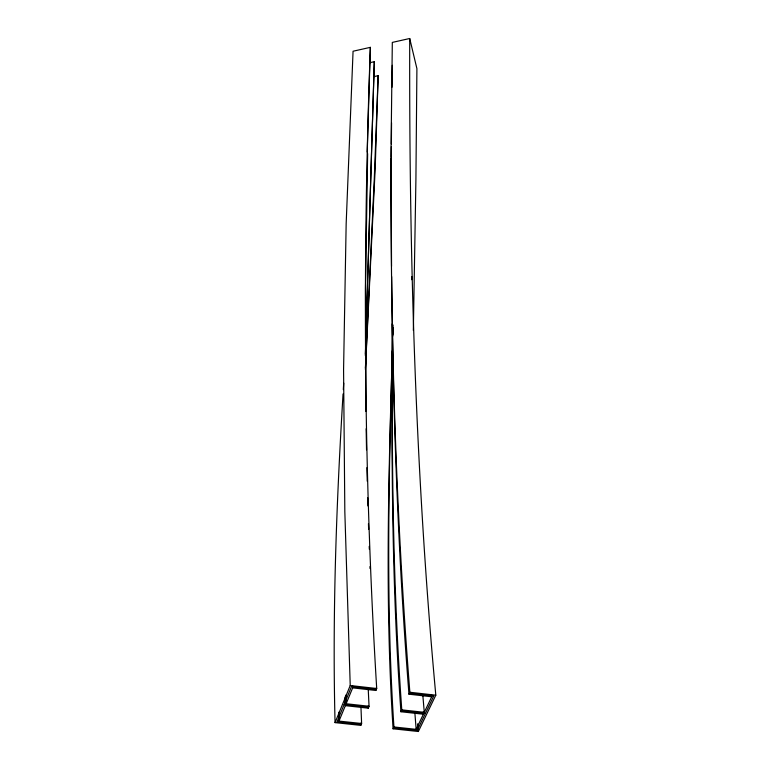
<?xml version="1.0" encoding="UTF-8"?>
<svg xmlns="http://www.w3.org/2000/svg" width="770" height="770" viewBox="0 0 770 770"><rect width="100%" height="100%" fill="white"/><g stroke="black" fill="none" stroke-linecap="round" stroke-linejoin="round"><path stroke-width="1.16" d="M390.948 158.514C390.602 336.577 395.761 514.726 409.861 692.259L408.966 694.203L431.72 696.763L431.527 694.646M391.362 146.57L391.304 157.359M392.382 323.958C391.699 452.635 392.459 581.466 401.786 709.863L400.92 711.75L423.385 714.213L423.192 712.038M391.381 143.894L391.545 122.815M392.431 323.352C391.41 452.847 391.632 582.515 400.92 711.75M391.545 266.295L390.958 155.79L392.315 42.408L409.717 38.5C409.072 257.603 415.685 476.957 435.81 695.194L418.351 731.5L393.085 728.805C384.904 603.42 388.571 477.669 392.325 352.188M391.969 87.27L392.315 65.306M411.709 279.703L411.767 276.632M413.346 330.455L415.916 179.362L416.907 68.655L409.717 38.5M365.384 354.219L374.307 61.696L369.696 62.726M367.242 152.046L370.36 47.345L353.064 51.234L346.163 223.772L343.574 369.648L344.825 511.617L350.225 685.521L335.056 722.616L360.812 725.369L361.611 723.511L360.947 706.947M367.637 153.605L365.5 288.028L365.894 411.459M365.384 355.75L374.307 61.696M392.787 334.565L393.066 324.988M392.325 350.706C388.879 476.081 385.664 601.707 393.932 726.967L393.085 728.805M373.594 76.692L378.157 75.681L374.239 179.978L365.404 368.06M392.835 336.038L393.104 327.529M365.404 369.542L375.192 168.303L378.157 75.681M343.054 393.942C336.452 503.349 332.274 613.007 335.056 722.616M343.314 389.601L343.709 383.123M361.611 723.511L338.993 721.095L345.345 705.657L345.066 696.946M368.272 690.055L369.051 706.263L346.134 703.741L352.67 687.86L352.583 685.724M345.345 705.657L368.224 708.169L369.051 706.263M352.67 687.86L375.856 690.469L376.703 688.515C363.671 475.071 362.439 260.857 370.36 47.345M393.932 726.967L416.147 729.344L423.385 714.213M401.786 709.863L424.28 712.327L431.72 696.763M361.217 724.435L337.019 721.846L351.447 686.686L376.28 689.487M393.508 727.881L417.253 730.422L433.77 695.984L409.419 693.231M344.132 704.521L368.637 707.216M401.353 710.806L425.396 713.443M350.225 685.521L376.703 688.515M409.861 692.259L435.81 695.194M424.28 712.327L422.903 696.176M418.351 731.5L417.725 723.752M416.147 729.344L414.866 712.827M408.966 694.203C397.984 555.276 393.172 415.925 391.651 276.584M375.741 688.341L375.856 690.469M368.118 705.984L368.224 708.169M360.716 723.136L360.812 725.369M369.966 566.595L370.043 568.539M369.215 546.392L369.321 549.251M368.445 523.667L368.628 529.317M345.846 695.06L346.134 703.741M367.906 505.957L367.665 497.651M338.752 712.212L338.993 721.095M367.232 481.202L366.905 467.65M366.53 449.815L366.145 428.746"/></g></svg>
